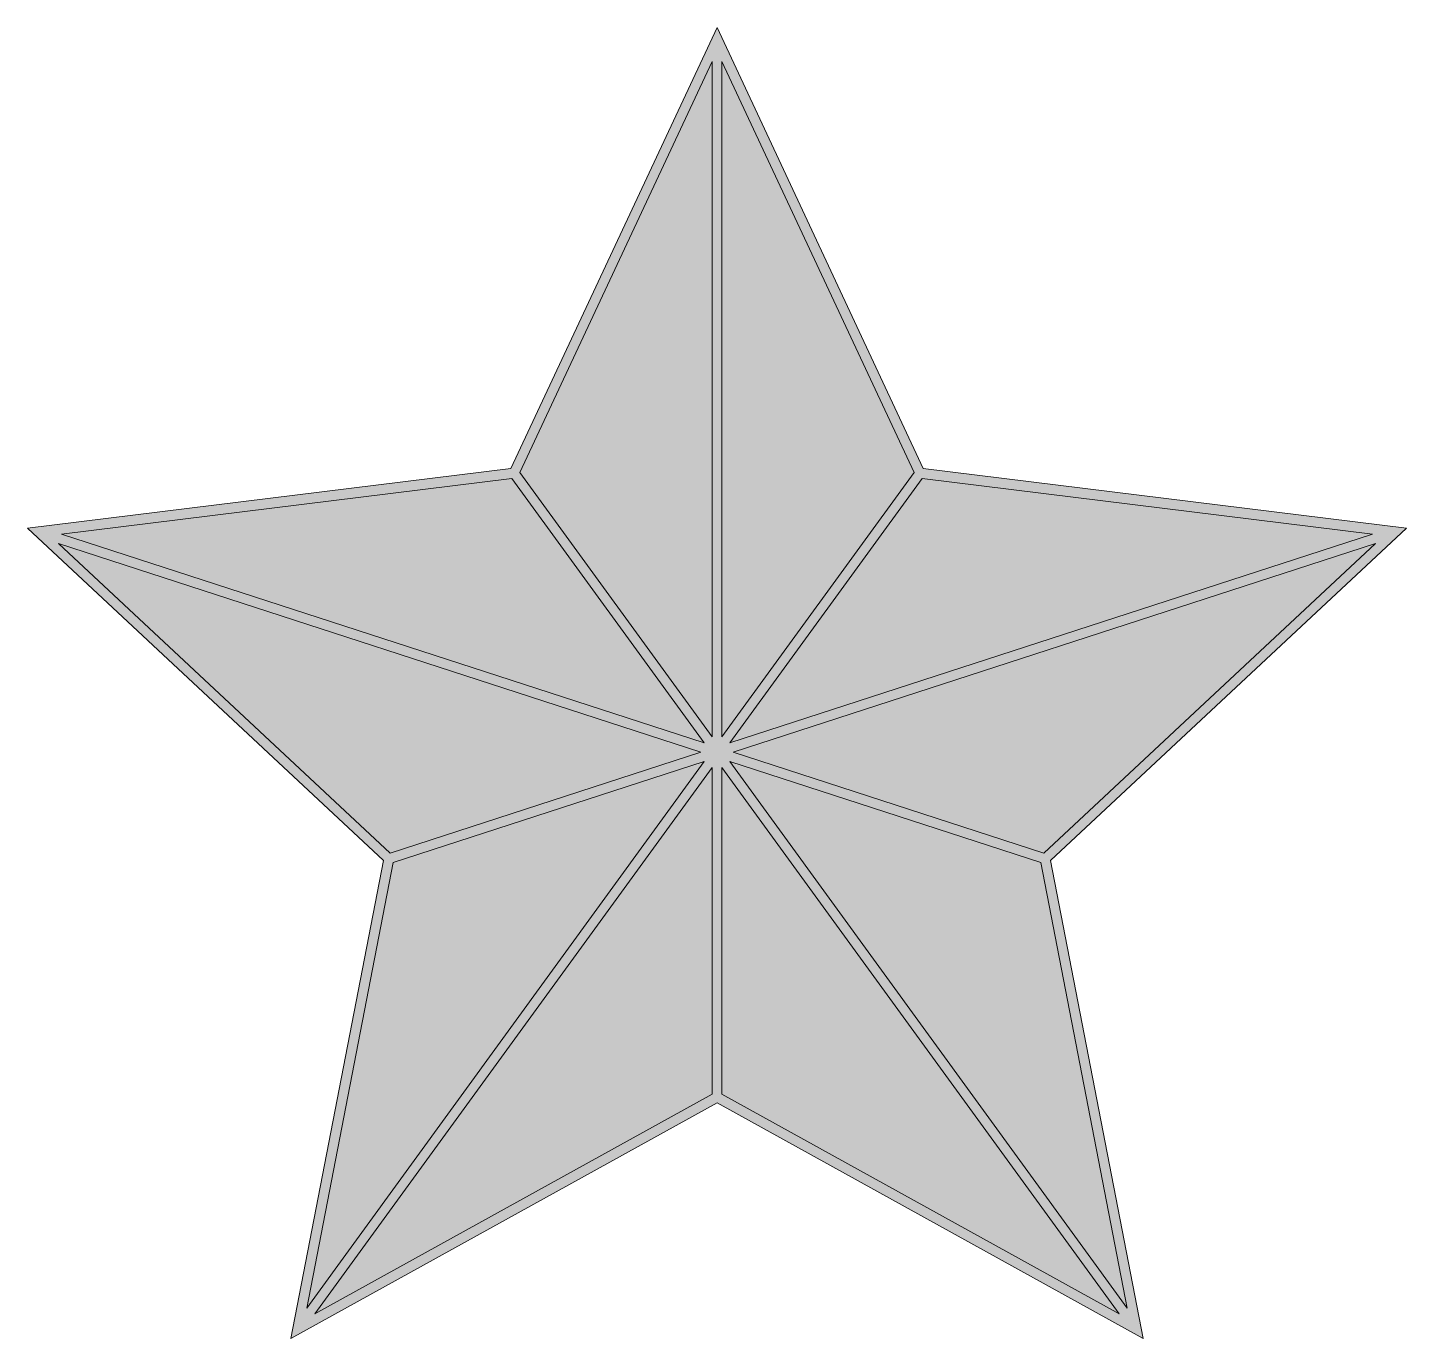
# Model space of a CAD drawing. Header units: inches. Extents: x 0.45 to 3.55, y -3.32 to -0.37.
import ezdxf

# ---------------------------------------------------------------- set-up
doc = ezdxf.new("R2010")
doc.units = ezdxf.units.IN
doc.header["$MEASUREMENT"] = 0
doc.layers.add('Design', color=7, linetype='Continuous', lineweight=0)

msp = doc.modelspace()

# ---------------------------------------------------------------- hatches: boundary and pattern name
at = {"layer": 'Design', "true_color": 0xf8e0c5, "transparency": 33554687}
h = msp.add_hatch(color=254, dxfattribs=at)
h.dxf.hatch_style = 2
h.paths.add_polyline_path([(3.5481, -1.497), (2.4629, -1.3629), (2, -0.3723), (1.5371, -1.3629), (0.4519, -1.497), (1.251, -2.2434), (1.0432, -3.3169), (2, -2.7875), (2.9568, -3.3169), (2.749, -2.2434)])
at = {"layer": 'Design', "true_color": 0x333333, "transparency": 33554687}
h = msp.add_hatch(color=250, dxfattribs=at)
h.dxf.hatch_style = 2
edge = h.paths.add_edge_path()
edge.add_spline(control_points=[(2.9209, -3.2486), (2.9209, -3.2486), (2.0291, -2.0211), (2.0291, -2.0211), (2.0291, -2.0211), (2.7273, -2.248), (2.7273, -2.248), (2.7273, -2.248), (2.9209, -3.2486), (2.9209, -3.2486)], knot_values=[0, 0, 0, 0, 1, 1, 1, 2, 2, 2, 3, 3, 3, 3], degree=3, periodic=0)
edge = h.paths.add_edge_path()
edge.add_spline(control_points=[(1.2727, -2.248), (1.2727, -2.248), (1.9709, -2.0211), (1.9709, -2.0211), (1.9709, -2.0211), (1.0791, -3.2486), (1.0791, -3.2486), (1.0791, -3.2486), (1.2727, -2.248), (1.2727, -2.248)], knot_values=[0, 0, 0, 0, 1, 1, 1, 2, 2, 2, 3, 3, 3, 3], degree=3, periodic=0)
edge = h.paths.add_edge_path()
edge.add_spline(control_points=[(0.521, -1.5311), (0.521, -1.5311), (1.964, -2), (1.964, -2), (1.964, -2), (1.2659, -2.2269), (1.2659, -2.2269), (1.2659, -2.2269), (0.521, -1.5311), (0.521, -1.5311)], knot_values=[0, 0, 0, 0, 1, 1, 1, 2, 2, 2, 3, 3, 3, 3], degree=3, periodic=0)
edge = h.paths.add_edge_path()
edge.add_spline(control_points=[(2.4606, -1.385), (2.4606, -1.385), (3.4721, -1.51), (3.4721, -1.51), (3.4721, -1.51), (2.0291, -1.9789), (2.0291, -1.9789), (2.0291, -1.9789), (2.4606, -1.385), (2.4606, -1.385)], knot_values=[0, 0, 0, 0, 1, 1, 1, 2, 2, 2, 3, 3, 3, 3], degree=3, periodic=0)
edge = h.paths.add_edge_path()
edge.add_spline(control_points=[(2.0111, -2.0342), (2.0111, -2.0342), (2.9029, -3.2617), (2.9029, -3.2617), (2.9029, -3.2617), (2.0111, -2.7683), (2.0111, -2.7683), (2.0111, -2.7683), (2.0111, -2.0342), (2.0111, -2.0342)], knot_values=[0, 0, 0, 0, 1, 1, 1, 2, 2, 2, 3, 3, 3, 3], degree=3, periodic=0)
edge = h.paths.add_edge_path()
edge.add_spline(control_points=[(2.0111, -1.9658), (2.0111, -1.9658), (2.0111, -0.4485), (2.0111, -0.4485), (2.0111, -0.4485), (2.4426, -1.3719), (2.4426, -1.3719), (2.4426, -1.3719), (2.0111, -1.9658), (2.0111, -1.9658)], knot_values=[0, 0, 0, 0, 1, 1, 1, 2, 2, 2, 3, 3, 3, 3], degree=3, periodic=0)
edge = h.paths.add_edge_path()
edge.add_spline(control_points=[(1.9889, -2.7683), (1.9889, -2.7683), (1.0971, -3.2617), (1.0971, -3.2617), (1.0971, -3.2617), (1.9889, -2.0342), (1.9889, -2.0342), (1.9889, -2.0342), (1.9889, -2.7683), (1.9889, -2.7683)], knot_values=[0, 0, 0, 0, 1, 1, 1, 2, 2, 2, 3, 3, 3, 3], degree=3, periodic=0)
edge = h.paths.add_edge_path()
edge.add_spline(control_points=[(1.5574, -1.3719), (1.5574, -1.3719), (1.9889, -0.4485), (1.9889, -0.4485), (1.9889, -0.4485), (1.9889, -1.9658), (1.9889, -1.9658), (1.9889, -1.9658), (1.5574, -1.3719), (1.5574, -1.3719)], knot_values=[0, 0, 0, 0, 1, 1, 1, 2, 2, 2, 3, 3, 3, 3], degree=3, periodic=0)
edge = h.paths.add_edge_path()
edge.add_spline(control_points=[(1.9709, -1.9789), (1.9709, -1.9789), (0.5279, -1.51), (0.5279, -1.51), (0.5279, -1.51), (1.5394, -1.385), (1.5394, -1.385), (1.5394, -1.385), (1.9709, -1.9789), (1.9709, -1.9789)], knot_values=[0, 0, 0, 0, 1, 1, 1, 2, 2, 2, 3, 3, 3, 3], degree=3, periodic=0)
edge = h.paths.add_edge_path()
edge.add_spline(control_points=[(2.7341, -2.2269), (2.7341, -2.2269), (2.036, -2), (2.036, -2), (2.036, -2), (3.479, -1.5311), (3.479, -1.5311), (3.479, -1.5311), (2.7341, -2.2269), (2.7341, -2.2269)], knot_values=[0, 0, 0, 0, 1, 1, 1, 2, 2, 2, 3, 3, 3, 3], degree=3, periodic=0)
edge = h.paths.add_edge_path()
edge.add_spline(control_points=[(3.5481, -1.497), (3.5481, -1.497), (2.4629, -1.3629), (2.4629, -1.3629), (2.4629, -1.3629), (2, -0.3723), (2, -0.3723), (2, -0.3723), (1.5371, -1.3629), (1.5371, -1.3629), (1.5371, -1.3629), (0.4519, -1.497), (0.4519, -1.497), (0.4519, -1.497), (1.251, -2.2434), (1.251, -2.2434), (1.251, -2.2434), (1.0432, -3.3169), (1.0432, -3.3169), (1.0432, -3.3169), (2, -2.7875), (2, -2.7875), (2, -2.7875), (2.9568, -3.3169), (2.9568, -3.3169), (2.9568, -3.3169), (2.749, -2.2434), (2.749, -2.2434), (2.749, -2.2434), (3.5481, -1.497), (3.5481, -1.497)], knot_values=[0, 0, 0, 0, 1, 1, 1, 2, 2, 2, 3, 3, 3, 4, 4, 4, 5, 5, 5, 6, 6, 6, 7, 7, 7, 8, 8, 8, 9, 9, 9, 10, 10, 10, 10], degree=3, periodic=0)

# ---------------------------------------------------------------- linework, layer by layer
at = {"layer": 'Design'}
msp.add_lwpolyline([(3.5481, -1.497), (2.4629, -1.3629), (2, -0.3723), (1.5371, -1.3629), (0.4519, -1.497), (1.251, -2.2434), (1.0432, -3.3169), (2, -2.7875), (2.9568, -3.3169), (2.749, -2.2434)], close=True, dxfattribs=at)
for points, knots in [([(3.5481, -1.497), (3.5481, -1.497), (2.4629, -1.3629), (2.4629, -1.3629), (2.4629, -1.3629), (2, -0.3723), (2, -0.3723), (2, -0.3723), (1.5371, -1.3629), (1.5371, -1.3629), (1.5371, -1.3629), (0.4519, -1.497), (0.4519, -1.497), (0.4519, -1.497), (1.251, -2.2434), (1.251, -2.2434), (1.251, -2.2434), (1.0432, -3.3169), (1.0432, -3.3169), (1.0432, -3.3169), (2, -2.7875), (2, -2.7875), (2, -2.7875), (2.9568, -3.3169), (2.9568, -3.3169), (2.9568, -3.3169), (2.749, -2.2434), (2.749, -2.2434), (2.749, -2.2434), (3.5481, -1.497), (3.5481, -1.497)], [0, 0, 0, 0, 1, 1, 1, 2, 2, 2, 3, 3, 3, 4, 4, 4, 5, 5, 5, 6, 6, 6, 7, 7, 7, 8, 8, 8, 9, 9, 9, 10, 10, 10, 10]), ([(1.5574, -1.3719), (1.5574, -1.3719), (1.9889, -0.4485), (1.9889, -0.4485), (1.9889, -0.4485), (1.9889, -1.9658), (1.9889, -1.9658), (1.9889, -1.9658), (1.5574, -1.3719), (1.5574, -1.3719)], [0, 0, 0, 0, 1, 1, 1, 2, 2, 2, 3, 3, 3, 3]), ([(2.0111, -1.9658), (2.0111, -1.9658), (2.0111, -0.4485), (2.0111, -0.4485), (2.0111, -0.4485), (2.4426, -1.3719), (2.4426, -1.3719), (2.4426, -1.3719), (2.0111, -1.9658), (2.0111, -1.9658)], [0, 0, 0, 0, 1, 1, 1, 2, 2, 2, 3, 3, 3, 3]), ([(1.9709, -1.9789), (1.9709, -1.9789), (0.5279, -1.51), (0.5279, -1.51), (0.5279, -1.51), (1.5394, -1.385), (1.5394, -1.385), (1.5394, -1.385), (1.9709, -1.9789), (1.9709, -1.9789)], [0, 0, 0, 0, 1, 1, 1, 2, 2, 2, 3, 3, 3, 3]), ([(2.4606, -1.385), (2.4606, -1.385), (3.4721, -1.51), (3.4721, -1.51), (3.4721, -1.51), (2.0291, -1.9789), (2.0291, -1.9789), (2.0291, -1.9789), (2.4606, -1.385), (2.4606, -1.385)], [0, 0, 0, 0, 1, 1, 1, 2, 2, 2, 3, 3, 3, 3]), ([(0.521, -1.5311), (0.521, -1.5311), (1.964, -2), (1.964, -2), (1.964, -2), (1.2659, -2.2269), (1.2659, -2.2269), (1.2659, -2.2269), (0.521, -1.5311), (0.521, -1.5311)], [0, 0, 0, 0, 1, 1, 1, 2, 2, 2, 3, 3, 3, 3]), ([(2.7341, -2.2269), (2.7341, -2.2269), (2.036, -2), (2.036, -2), (2.036, -2), (3.479, -1.5311), (3.479, -1.5311), (3.479, -1.5311), (2.7341, -2.2269), (2.7341, -2.2269)], [0, 0, 0, 0, 1, 1, 1, 2, 2, 2, 3, 3, 3, 3]), ([(1.2727, -2.248), (1.2727, -2.248), (1.9709, -2.0211), (1.9709, -2.0211), (1.9709, -2.0211), (1.0791, -3.2486), (1.0791, -3.2486), (1.0791, -3.2486), (1.2727, -2.248), (1.2727, -2.248)], [0, 0, 0, 0, 1, 1, 1, 2, 2, 2, 3, 3, 3, 3]), ([(1.9889, -2.7683), (1.9889, -2.7683), (1.0971, -3.2617), (1.0971, -3.2617), (1.0971, -3.2617), (1.9889, -2.0342), (1.9889, -2.0342), (1.9889, -2.0342), (1.9889, -2.7683), (1.9889, -2.7683)], [0, 0, 0, 0, 1, 1, 1, 2, 2, 2, 3, 3, 3, 3]), ([(2.0111, -2.0342), (2.0111, -2.0342), (2.9029, -3.2617), (2.9029, -3.2617), (2.9029, -3.2617), (2.0111, -2.7683), (2.0111, -2.7683), (2.0111, -2.7683), (2.0111, -2.0342), (2.0111, -2.0342)], [0, 0, 0, 0, 1, 1, 1, 2, 2, 2, 3, 3, 3, 3]), ([(2.9209, -3.2486), (2.9209, -3.2486), (2.0291, -2.0211), (2.0291, -2.0211), (2.0291, -2.0211), (2.7273, -2.248), (2.7273, -2.248), (2.7273, -2.248), (2.9209, -3.2486), (2.9209, -3.2486)], [0, 0, 0, 0, 1, 1, 1, 2, 2, 2, 3, 3, 3, 3])]:
    msp.add_open_spline(points, degree=3, knots=knots, dxfattribs=at)

doc.saveas('drawing.dxf')
